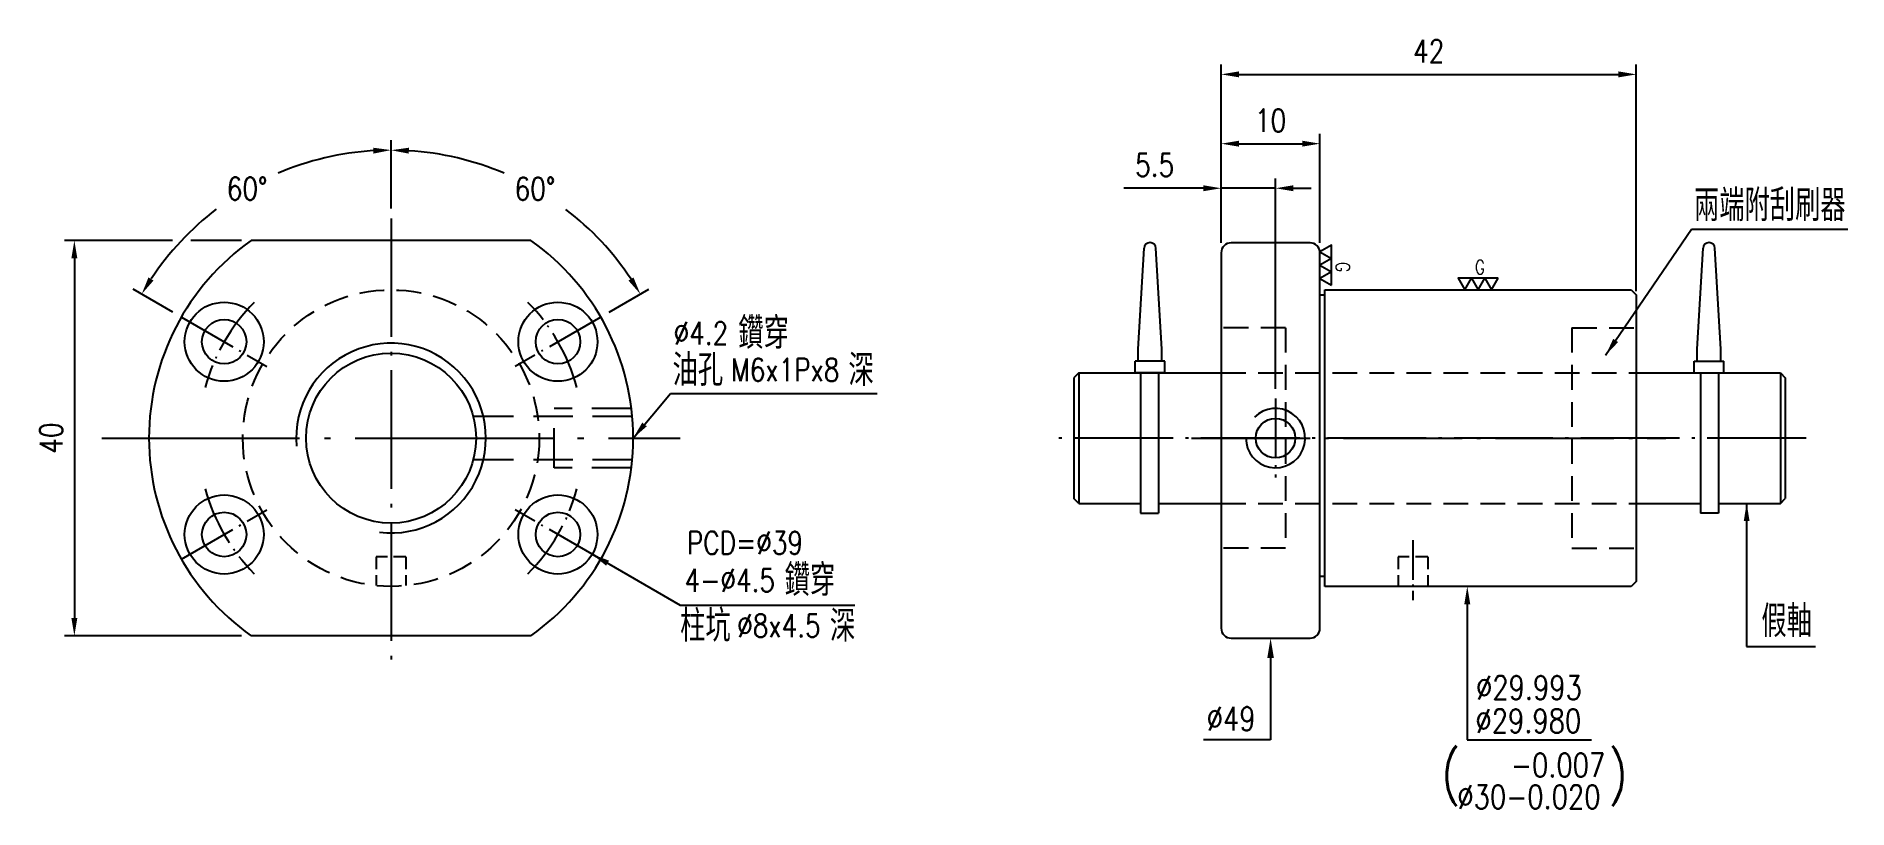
# Model space of a CAD drawing. Header units: millimetres. Extents: x 4192 to 4375, y -286 to -208.
import ezdxf
from ezdxf.enums import TextEntityAlignment as Align

# ---------------------------------------------------------------- set-up
doc = ezdxf.new("R2010")
doc.units = ezdxf.units.MM
doc.header["$LTSCALE"] = 10
for name, pattern in [('C', [2.5625, 2, -0.25, 0.0625, -0.25]), ('H', [0.75, 0.5, -0.25]), ('HIDDEN', [0.375, 0.25, -0.125])]:
    doc.linetypes.add(name, pattern=pattern)
doc.layers.get('0').update_dxf_attribs({"linetype": 'CONTINUOUS'})
doc.layers.get('DEFPOINTS').update_dxf_attribs({"linetype": 'CONTINUOUS'})
for name, color, linetype in [('04', 4, 'CONTINUOUS'), ('05', 5, 'H'), ('C', 1, 'C')]:
    doc.layers.add(name, color=color, linetype=linetype)
doc.layers.add('AM_3', color=6, linetype='CONTINUOUS', lineweight=25)
doc.layers.add('AM_5', color=3, linetype='CONTINUOUS', lineweight=25)
doc.styles.add('BW_SIMPLEX', font='romans.shx', dxfattribs={"width": 0.8, "bigfont": 'chineset.shx'})
doc.styles.add('SIMPLEX', font='SIMPLEX.shx', dxfattribs={"width": 0.8, "height": 2.3, "bigfont": 'chineset.shx'})
doc.dimstyles.new('STANDARD$0', dxfattribs={"dimscale": 0, "dimtxt": 2.8, "dimasz": 1.8, "dimexe": 1, "dimexo": 1, "dimgap": 1.2, "dimtad": 1, "dimdec": 3, "dimdsep": 46, "dimtxsty": 'SIMPLEX', "dimcen": 0.09, "dimclrd": 6, "dimclre": 6, "dimclrt": 3, "dimadec": 1, "dimazin": 2, "dimtp": -0.1, "dimtm": 0.2, "dimtfac": 1, "dimtdec": 3, "dimtmove": 0, "dimatfit": 3, "dimfxl": 0, "dimtvp": 0.790698, "dimarcsym": 0})
doc.dimstyles.new('STANDARD$2', dxfattribs={"dimscale": 0, "dimtxt": 2.8, "dimasz": 1.8, "dimexe": 1, "dimexo": 1, "dimgap": 1.2, "dimtad": 0, "dimtih": 1, "dimtoh": 1, "dimdec": 3, "dimrnd": 0.0005, "dimdsep": 46, "dimtxsty": 'SIMPLEX', "dimcen": 0.09, "dimclrd": 6, "dimclre": 6, "dimclrt": 3, "dimadec": 1, "dimazin": 2, "dimtp": -0.1, "dimtm": 0.2, "dimtfac": 1, "dimtdec": 3, "dimtmove": 0, "dimatfit": 3, "dimfxl": 0, "dimtvp": 0.790698, "dimarcsym": 0})
doc.dimstyles.new('STANDARD$7', dxfattribs={"dimscale": 0, "dimtxt": 2.8, "dimasz": 1.8, "dimexe": 1, "dimexo": 1, "dimgap": 1.2, "dimtad": 1, "dimdec": 3, "dimrnd": 0.0005, "dimdsep": 46, "dimtxsty": 'SIMPLEX', "dimcen": 0.09, "dimclrd": 6, "dimclre": 6, "dimclrt": 3, "dimadec": 1, "dimazin": 2, "dimtp": -0.1, "dimtm": 0.2, "dimtfac": 1, "dimtdec": 3, "dimtmove": 2, "dimatfit": 3, "dimfxl": 0, "dimtvp": 0.790698, "dimarcsym": 0})

# ---------------------------------------------------------------- blocks, each defined once
blk = doc.blocks.new('*D6')
at = {"layer": 'AM_3', "color": 6, "lineweight": -2}
for p, q in [((4205.33, -228.76), (4194.4, -228.76)), ((4212.3, -228.76), (4207.19, -228.76)), ((4195.4, -230.56), (4195.4, -266.96)), ((4212.3, -268.76), (4194.4, -268.76))]:
    blk.add_line(p, q, dxfattribs=at)
at = {"layer": 'AM_3', "color": 6}
for points in [[(4195.1, -230.56), (4195.7, -230.56), (4195.4, -228.76)], [(4195.1, -266.96), (4195.7, -266.96), (4195.4, -268.76)]]:
    blk.add_solid(points, dxfattribs=at)
at = {"layer": 'DEFPOINTS', "color": 0}
for p in [(4213.3, -228.76), (4195.4, -268.76), (4213.3, -268.76)]:
    blk.add_point(p, dxfattribs=at)
at = {"layer": 'AM_3', "color": 3, "insert": (4193.05, -248.76), "char_height": 2.3, "attachment_point": 5, "rotation": 90, "style": 'SIMPLEX'}
blk.add_mtext('40', dxfattribs=at)
blk = doc.blocks.new('*D7')
at = {"layer": 'AM_3', "color": 6, "lineweight": -2}
for p, q in [((4227.45, -225.52), (4227.45, -218.63)), ((4249.53, -236.01), (4253.54, -233.69))]:
    blk.add_line(p, q, dxfattribs=at)
for start, end in [(66.8812, 86.4592), (33.5408, 52.6011)]:
    blk.add_arc((4227.45, -248.76), 29.13, start, end, dxfattribs=at)
at = {"layer": 'AM_3', "color": 6}
for points in [[(4229.24, -219.98), (4229.26, -219.38), (4227.45, -219.63)], [(4251.98, -232.51), (4251.47, -232.82), (4252.68, -234.19)]]:
    blk.add_solid(points, dxfattribs=at)
at = {"layer": 'DEFPOINTS', "color": 0}
for p in [(4227.45, -226.52), (4246.17, -226.44), (4248.67, -236.51), (4240, -241.51), (4227.45, -272.55)]:
    blk.add_point(p, dxfattribs=at)
at = {"layer": 'AM_3', "color": 3, "insert": (4242.01, -223.53), "char_height": 2.3, "attachment_point": 5, "style": 'SIMPLEX'}
blk.add_mtext('60°', dxfattribs=at)
blk = doc.blocks.new('*D8')
at = {"layer": 'AM_3', "color": 6, "lineweight": -2}
for p, q in [((4227.45, -225.52), (4227.45, -218.62)), ((4205.36, -236.01), (4201.35, -233.69))]:
    blk.add_line(p, q, dxfattribs=at)
for start, end in [(93.5398, 113.1206), (127.3968, 146.4602)]:
    blk.add_arc((4227.45, -248.76), 29.14, start, end, dxfattribs=at)
at = {"layer": 'AM_3', "color": 6}
for points in [[(4225.64, -219.38), (4225.66, -219.98), (4227.45, -219.62)], [(4203.41, -232.82), (4202.9, -232.5), (4202.21, -234.19)]]:
    blk.add_solid(points, dxfattribs=at)
at = {"layer": 'DEFPOINTS', "color": 0}
for p in [(4217.48, -221.38), (4227.45, -226.52), (4206.23, -236.51), (4214.89, -241.51), (4227.45, -272.55)]:
    blk.add_point(p, dxfattribs=at)
at = {"layer": 'AM_3', "color": 3, "insert": (4212.88, -223.52), "char_height": 2.3, "attachment_point": 5, "style": 'SIMPLEX'}
blk.add_mtext('60°', dxfattribs=at)
blk = doc.blocks.new('*D9')
at = {"layer": 'AM_3', "color": 6, "lineweight": -2}
for p, q in [((4311.45, -229), (4311.45, -217.97)), ((4321.45, -229), (4321.45, -217.97)), ((4313.25, -218.97), (4319.65, -218.97))]:
    blk.add_line(p, q, dxfattribs=at)
at = {"layer": 'AM_3', "color": 6}
for points in [[(4313.25, -218.67), (4313.25, -219.27), (4311.45, -218.97)], [(4319.65, -218.67), (4319.65, -219.27), (4321.45, -218.97)]]:
    blk.add_solid(points, dxfattribs=at)
at = {"layer": 'DEFPOINTS', "color": 0}
for p in [(4321.45, -218.97), (4311.45, -230), (4321.45, -230)]:
    blk.add_point(p, dxfattribs=at)
at = {"layer": 'AM_3', "color": 3, "insert": (4316.45, -216.62), "char_height": 2.3, "attachment_point": 5, "style": 'SIMPLEX'}
blk.add_mtext('10', dxfattribs=at)
blk = doc.blocks.new('*D10')
at = {"layer": 'AM_3', "color": 6, "lineweight": -2}
for p, q in [((4311.45, -229), (4311.45, -210.96)), ((4313.25, -211.96), (4351.65, -211.96)), ((4353.45, -233.89), (4353.45, -210.96))]:
    blk.add_line(p, q, dxfattribs=at)
at = {"layer": 'AM_3', "color": 6}
for points in [[(4313.25, -211.66), (4313.25, -212.26), (4311.45, -211.96)], [(4351.65, -211.66), (4351.65, -212.26), (4353.45, -211.96)]]:
    blk.add_solid(points, dxfattribs=at)
at = {"layer": 'DEFPOINTS', "color": 0}
for p in [(4353.45, -211.96), (4311.45, -230), (4353.45, -234.89)]:
    blk.add_point(p, dxfattribs=at)
at = {"layer": 'AM_3', "color": 3, "insert": (4332.45, -209.61), "char_height": 2.3, "attachment_point": 5, "style": 'SIMPLEX'}
blk.add_mtext('42', dxfattribs=at)
blk = doc.blocks.new('lib')
at = {"layer": '04'}
for p, q in [((1.34, 2.32), (-1.34, 2.32)), ((-1.34, 2.32), (0, 0)), ((0, 0), (1.34, 2.32)), ((1.34, 2.32), (2.68, 0)), ((4.02, 2.32), (1.34, 2.32)), ((2.68, 0), (4.02, 2.32))]:
    blk.add_line(p, q, dxfattribs=at)
blk.add_lwpolyline([(-1.34, 2.32), (-4.02, 2.32), (-2.68, 0)], close=True, dxfattribs=at)
at = {"layer": '04', "style": 'SIMPLEX', "width": 0.8}
blk.add_text('G', height=2.8, dxfattribs=at).set_placement((-0.65, 4.57), align=Align.MIDDLE_LEFT)
blk = doc.blocks.new('*D15')
at = {"layer": 'AM_3', "color": 6, "lineweight": -2}
for p, q in [((4309.65, -223.48), (4301.6, -223.48)), ((4311.45, -229), (4311.45, -222.48)), ((4316.95, -223.48), (4311.45, -223.48)), ((4316.95, -243.76), (4316.95, -222.48)), ((4318.75, -223.48), (4320.55, -223.48))]:
    blk.add_line(p, q, dxfattribs=at)
at = {"layer": 'AM_3', "color": 6}
for points in [[(4309.65, -223.18), (4309.65, -223.78), (4311.45, -223.48)], [(4318.75, -223.18), (4318.75, -223.78), (4316.95, -223.48)]]:
    blk.add_solid(points, dxfattribs=at)
at = {"layer": 'DEFPOINTS', "color": 0}
for p in [(4311.45, -223.48), (4311.45, -230), (4316.95, -244.76)]:
    blk.add_point(p, dxfattribs=at)
at = {"layer": 'AM_3', "color": 3, "insert": (4304.72, -221.13), "char_height": 2.3, "attachment_point": 5, "style": 'SIMPLEX'}
blk.add_mtext('5.5', dxfattribs=at)

msp = doc.modelspace()

# ---------------------------------------------------------------- linework, layer by layer
for p, q in [((4241.5985, -228.7606), (4213.2965, -228.7606)), ((4320.4511, -229.0009), (4312.4511, -229.0009)), ((4303.0522, -239.7606), (4303.6528, -229.553)), ((4305.4522, -239.7606), (4304.8515, -229.553)), ((4311.4511, -230.0009), (4311.4511, -268.0009)), ((4321.4511, -268.0009), (4321.4511, -230.0009)), ((4359.6196, -239.7606), (4360.2203, -229.553)), ((4362.0196, -239.7606), (4361.4189, -229.553)), ((4321.4511, -234.2606), (4321.9511, -234.2606)), ((4321.9511, -233.7606), (4352.9511, -233.7606)), ((4321.9511, -263.7606), (4321.9511, -233.7606)), ((4352.9511, -233.7606), (4353.4511, -234.2606)), ((4353.4511, -234.2606), (4353.4511, -263.2606)), ((4303.0522, -240.9606), (4303.0522, -239.7606)), ((4305.4522, -240.9606), (4305.4522, -239.7606)), ((4359.6196, -240.9606), (4359.6196, -239.7606)), ((4362.0196, -240.9606), (4362.0196, -239.7606)), ((4305.7522, -240.9606), (4302.7522, -240.9606)), ((4302.7522, -242.1606), (4302.7522, -240.9606)), ((4305.7522, -242.1606), (4305.7522, -240.9606)), ((4359.3196, -240.9606), (4362.3196, -240.9606)), ((4359.3196, -242.1606), (4359.3196, -240.9606)), ((4362.3196, -242.1606), (4362.3196, -240.9606)), ((4297.0359, -242.1606), (4296.5359, -242.6606)), ((4296.5359, -242.6606), (4296.5359, -254.8606)), ((4297.0359, -242.1606), (4297.0359, -255.3606)), ((4297.0359, -242.1606), (4311.4511, -242.1606)), ((4305.7522, -242.1606), (4302.7522, -242.1606)), ((4303.3021, -242.1606), (4303.3021, -256.3606)), ((4305.1021, -242.1606), (4305.1021, -256.3606)), ((4353.4511, -242.1606), (4368.0359, -242.1606)), ((4359.3196, -242.1606), (4362.3196, -242.1606)), ((4359.9697, -242.1606), (4359.9697, -256.3606)), ((4361.7697, -242.1606), (4361.7697, -256.3606)), ((4368.0359, -242.1606), (4368.0359, -255.3606)), ((4368.0359, -242.1606), (4368.5359, -242.6606)), ((4368.5359, -242.6606), (4368.5359, -254.8606)), ((4297.0359, -255.3606), (4296.5359, -254.8606)), ((4297.0359, -255.3606), (4303.3021, -255.3606)), ((4303.3021, -256.3606), (4305.1021, -256.3606)), ((4305.1021, -255.3606), (4311.4511, -255.3606)), ((4353.4511, -255.3606), (4359.9697, -255.3606)), ((4361.7697, -256.3606), (4359.9697, -256.3606)), ((4361.7697, -255.3606), (4368.0359, -255.3606)), ((4368.0359, -255.3606), (4368.5359, -254.8606)), ((4321.9511, -262.7606), (4321.4511, -262.7606)), ((4352.9511, -263.7606), (4321.9511, -263.7606)), ((4353.4511, -263.2606), (4352.9511, -263.7606)), ((4241.5985, -268.7606), (4213.2965, -268.7606)), ((4312.4511, -269.0009), (4320.4511, -269.0009))]:
    msp.add_line(p, q)
at = {"color": 6}
for p, q in [((4336.3553, -265.5606), (4336.3553, -279.2966)), ((4316.4511, -271.0009), (4316.4511, -279.2966)), ((4315.4205, -279.2966), (4309.6605, -279.2966)), ((4316.4511, -279.2966), (4315.4205, -279.2966)), ((4336.3553, -279.2966), (4348.9239, -279.2966))]:
    msp.add_line(p, q, dxfattribs=at)
for centre, radius in [((4210.56, -239.0106), 4), ((4244.335, -239.0106), 4), ((4210.56, -239.0106), 2.25), ((4244.335, -239.0106), 2.25), ((4227.4475, -248.7606), 8.6), ((4316.9511, -248.7606), 2), ((4210.56, -258.5106), 4), ((4244.335, -258.5106), 4), ((4210.56, -258.5106), 2.25), ((4244.335, -258.5106), 2.25)]:
    msp.add_circle(centre, radius)
for centre, radius, start, end in [((4227.4475, -248.7606), 24.5, 125.281262, 234.718738), ((4227.4475, -248.7606), 24.5, 305.281262, 54.718738), ((4304.2522, -229.5819), 0.6, 2.753997, 177.246003), ((4312.4511, -230.0009), 1, 90, 180), ((4320.4511, -230.0009), 1, 0, 90), ((4360.8196, -229.5819), 0.6, 2.753997, 177.246003), ((4312.4511, -268.0009), 1, 180, 270), ((4320.4511, -268.0009), 1, 270, 0)]:
    msp.add_arc(centre, radius, start, end)
for points in [[(4336.0553, -265.5606), (4336.6553, -265.5606), (4336.3553, -263.7606)], [(4316.1178, -271.0009), (4316.7844, -271.0009), (4316.4511, -269.0009)]]:
    msp.add_solid(points, dxfattribs=at)
at = {"layer": '04'}
msp.add_arc((4227.4475, -248.7606), 9.6, 263.005722, 184.944599, dxfattribs=at)
at = {"layer": '05', "linetype": 'HIDDEN'}
for p, q in [((4317.9511, -237.6106), (4311.4511, -237.6106)), ((4317.9511, -237.6106), (4317.9511, -259.9106)), ((4346.9511, -237.6106), (4346.9511, -259.9106)), ((4346.9511, -237.6106), (4353.4511, -237.6106)), ((4311.4511, -242.1606), (4353.4511, -242.1606)), ((4311.4511, -255.3606), (4353.4511, -255.3606)), ((4317.9511, -259.9106), (4311.4511, -259.9106)), ((4346.9511, -259.9106), (4353.4511, -259.9106))]:
    msp.add_line(p, q, dxfattribs=at)
at = {"layer": '05', "ltscale": 0.8}
for p, q in [((4251.8485, -246.5606), (4235.7613, -246.5606)), ((4251.7631, -245.7606), (4243.9475, -245.7606)), ((4243.9475, -251.7606), (4243.9475, -245.7606)), ((4251.8485, -250.9606), (4235.7613, -250.9606)), ((4251.7631, -251.7606), (4243.9475, -251.7606))]:
    msp.add_line(p, q, dxfattribs=at)
at = {"layer": '05', "linetype": 'HIDDEN', "ltscale": 0.5}
for p, q in [((4225.9475, -260.7606), (4225.9475, -263.6854)), ((4228.9475, -260.7606), (4225.9475, -260.7606)), ((4228.9475, -260.7606), (4228.9475, -263.6854)), ((4332.3592, -260.7606), (4329.3592, -260.7606)), ((4329.3592, -260.7606), (4329.3592, -263.7606)), ((4332.3592, -260.7606), (4332.3592, -263.7606))]:
    msp.add_line(p, q, dxfattribs=at)
at = {"layer": '05', "ltscale": 0.5}
msp.add_circle((4227.4475, -248.7606), 15, dxfattribs=at)
at = {"layer": 'AM_3', "color": 4}
msp.add_arc((4316.9511, -248.7606), 3, 180, 135, dxfattribs=at)
at = {"layer": 'C', "ltscale": 0.6}
for p, q in [((4227.4475, -226.524), (4227.4475, -272.5537)), ((4308.4511, -248.7606), (4356.4511, -248.7606))]:
    msp.add_line(p, q, dxfattribs=at)
at = {"layer": 'C', "ltscale": 0.3}
for p, q in [((4206.2299, -236.5106), (4214.8901, -241.5106)), ((4248.6651, -236.5106), (4240.0049, -241.5106)), ((4206.2299, -261.0106), (4214.8901, -256.0106)), ((4248.6651, -261.0106), (4240.0049, -256.0106))]:
    msp.add_line(p, q, dxfattribs=at)
at = {"layer": 'C', "color": 1, "ltscale": 0.3}
msp.add_line((4316.9511, -244.7606), (4316.9511, -252.7606), dxfattribs=at)
at = {"layer": 'C'}
msp.add_line((4198.1966, -248.7606), (4256.6984, -248.7606), dxfattribs=at)
at = {"layer": 'C', "color": 1, "ltscale": 0.5}
msp.add_line((4370.6474, -248.7606), (4294.2548, -248.7606), dxfattribs=at)
at = {"layer": 'C', "color": 1, "ltscale": 0.2}
msp.add_line((4330.8592, -259.0837), (4330.8592, -265.1579), dxfattribs=at)
at = {"layer": 'C', "ltscale": 0.3}
for start, end in [(135.268228, 164.731772), (15.268228, 44.731772), (195.268228, 224.731772), (315.268228, 344.731772)]:
    msp.add_arc((4227.4475, -248.7606), 19.5, start, end, dxfattribs=at)
at = {"layer": 'DEFPOINTS', "color": 0, "linetype": 'ByBlock'}
msp.add_point((4353.4511, -234.2606), dxfattribs=at)

# ---------------------------------------------------------------- block references
at = {"lineweight": 0, "xscale": 0.5059929600000217, "yscale": 0.5059929600000217, "zscale": 0.5059929600000002, "rotation": 270}
msp.add_blockref('lib', (4321.4511, -231.2677), dxfattribs=at)
at = {"lineweight": 0, "xscale": 0.5059929600001851, "yscale": 0.5059929600001851, "zscale": 0.5059929600000002}
msp.add_blockref('lib', (4337.4511, -233.7606), dxfattribs=at)

# ---------------------------------------------------------------- texts
at = {"color": 3, "attachment_point": 7, "style": 'SIMPLEX'}
for s, insert, char_height in [('兩端附刮刷器', (4359.2925, -226.813), 3.2), ('鑽穿', (4262.588, -239.7355), 3.2), ('油孔', (4255.9323, -243.4771), 3.2), ('深', (4273.7311, -243.4771), 3.2), ('鑽穿', (4267.2755, -264.7326), 3.2), ('柱坑', (4256.7028, -269.3696), 3.2), ('假軸', (4366.1123, -268.8945), 3.2), ('深', (4271.8547, -269.3696), 3.2), ('%%C29.993', (4337.2506, -275.2025), 2.4), ('%%C29.980', (4337.1884, -278.5732), 2.4), ('-0.007', (4340.7677, -283.0427), 2.4), ('%%c30-0.020', (4335.3547, -286.2597), 2.4)]:
    msp.add_mtext(s, dxfattribs=dict(at, insert=insert, char_height=char_height))
at = {"layer": 'AM_3', "insert": (4333.7438, -280.6496), "char_height": 4, "width": 4.766583, "attachment_point": 1, "style": 'BW_SIMPLEX'}
msp.add_mtext('{\\C3;(}', dxfattribs=at)
at = {"layer": 'AM_3', "extrusion": (0, 0, -1), "insert": (4352.5641, -280.6496), "char_height": 4, "width": 4.766583, "attachment_point": 1, "text_direction": (-1, 0, 0), "style": 'BW_SIMPLEX'}
msp.add_mtext('{\\C3;(}', dxfattribs=at)
at = {"layer": 'AM_5', "color": 3, "attachment_point": 5, "style": 'SIMPLEX'}
for s, insert, char_height in [('%%c4.2', (4258.804, -238.1548), 2.3), ('M6x1Px8', (4267.342, -241.8443), 2.3), ('PCD=∅39', (4263.2656, -259.3611), 2.3), ('4-%%C4.5', (4261.7281, -263.1481), 2.3), ('%%C8x4.5', (4266.6985, -267.7368), 2.3), ('%%C49', (4312.4564, -277.1579), 2.4)]:
    msp.add_mtext(s, dxfattribs=dict(at, insert=insert, char_height=char_height))

# ---------------------------------------------------------------- dimensions: what is measured, and where the dimension line sits
at = {"layer": 'AM_3'}
for base, p1, p2, override, picture, middle in [((4353.4511, -211.96), (4311.4511, -230.0009), (4353.4511, -234.8918), {"dimscale": 1}, '*D10', (4332.4511, -209.61)), ((4321.4511, -218.9668), (4311.4511, -230.0009), (4321.4511, -230.0009), {"dimscale": 1}, '*D9', (4316.4511, -216.6168)), ((4311.4511, -223.4838), (4316.9511, -244.7606), (4311.4511, -230.0009), {"dimscale": 1, "dimarcsym": 1}, '*D15', (4304.7235, -221.1338))]:
    dim = msp.add_linear_dim(base=base, p1=p1, p2=p2, dimstyle='STANDARD$0', override=override, dxfattribs=at)
    dim.commit()
    dim.dimension.update_dxf_attribs({"geometry": picture, "text_midpoint": middle})
for base, line1, line2, picture, middle in [((4217.4811, -221.3782), ((4206.2299, -236.5106), (4214.8901, -241.5106)), ((4227.4475, -226.524), (4227.4475, -272.5537)), '*D8', (4212.8777, -223.5249)), ((4246.1731, -226.4443), ((4227.4475, -226.524), (4227.4475, -272.5537)), ((4248.6651, -236.5106), (4240.0049, -241.5106)), '*D7', (4242.0134, -223.5317))]:
    dim = msp.add_angular_dim_2l(base=base, line1=line1, line2=line2, dimstyle='STANDARD$2', override={"dimscale": 1}, dxfattribs=at)
    dim.commit()
    dim.dimension.update_dxf_attribs({"geometry": picture, "text_midpoint": middle})
dim = msp.add_linear_dim(base=(4195.401, -268.7606), p1=(4213.2965, -228.7606), p2=(4213.2965, -268.7606), angle=90, dimstyle='STANDARD$0', override={"dimscale": 1}, dxfattribs=at)
dim.commit()
dim.dimension.update_dxf_attribs({"geometry": '*D6', "text_midpoint": (4195.401, -248.7606), "dimtype": 160})

# ---------------------------------------------------------------- leaders
msp.add_leader([(4364.6278, -255.3606), (4364.6278, -269.8545), (4371.5792, -269.8545)], dimstyle='STANDARD$7', override={"dimscale": 1, "dimtad": 0})
for points in [[(4350.3576, -240.3687), (4359.0497, -227.6272), (4374.8591, -227.6272)], [(4251.9475, -248.7606), (4255.7099, -244.2389), (4276.6485, -244.2389)], [(4247.7991, -260.5106), (4256.7056, -265.6528), (4274.3675, -265.6528)]]:
    msp.add_leader(points, dimstyle='STANDARD$7', override={"dimscale": 1, "dimtad": 0}, dxfattribs=at)

doc.saveas('drawing.dxf')
